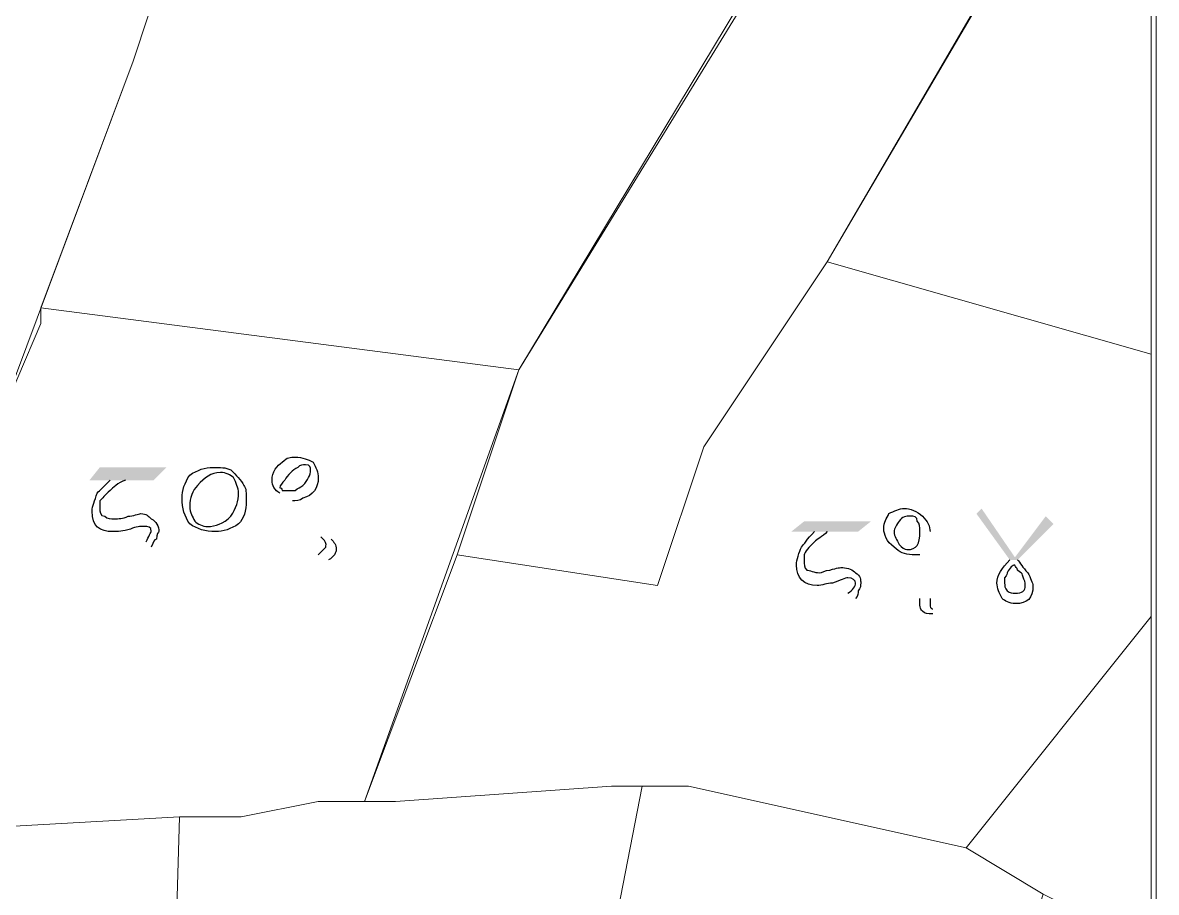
# Model space of a CAD drawing. Header units: metres. Extents: x 345912 to 349030, y 3061206 to 3061792.
# Drawn here: x 346117.22 to 346139.62, y 3061311.77 to 3061328.96 of the extents above; entities that cross this region are included whole.
import ezdxf

# ---------------------------------------------------------------- set-up
doc = ezdxf.new("R2010")
doc.units = ezdxf.units.M
doc.header["$MEASUREMENT"] = 0
doc.layers.add('PDF5_Geometry', color=7, linetype='Continuous')
doc.layers.add('PDF5_Solid Fills', color=7, linetype='Continuous')

msp = doc.modelspace()

# ---------------------------------------------------------------- hatches: boundary and pattern name
at = {"layer": 'PDF5_Solid Fills', "transparency": 33554559}
h = msp.add_hatch(color=256, dxfattribs=at)
h.paths.add_polyline_path([(346118.94613, 3061319.91485), (346118.53973, 3061319.91485), (346118.74293, 3061320.16885), (346120.06373, 3061320.16885), (346119.80973, 3061319.91485), (346119.25093, 3061319.91485)], flags=0)
h.paths.add_polyline_path([(346119.75893, 3061318.59405), (346119.65733, 3061318.69565)], flags=0)
h.paths.add_polyline_path([(346122.55293, 3061319.50845), (346123.31493, 3061318.74645)], flags=0)
h.paths.add_polyline_path([(346123.26413, 3061318.34005), (346123.06093, 3061318.44165)], flags=0)
h.paths.add_polyline_path([(346123.11173, 3061318.79725), (346122.29893, 3061319.66085)], flags=0)
h = msp.add_hatch(color=256, dxfattribs=at)
h.paths.add_polyline_path([(346132.86534, 3061318.89884), (346132.40814, 3061318.89884), (346132.66214, 3061319.10204), (346133.98294, 3061319.10204), (346133.72894, 3061318.89884), (346133.11934, 3061318.89884)], flags=0)
h.paths.add_polyline_path([(346133.67814, 3061317.57804), (346133.52574, 3061317.67964)], flags=0)
h.paths.add_polyline_path([(346135.15134, 3061318.89884), (346135.15134, 3061317.57804)], flags=0)
h.paths.add_polyline_path([(346135.20214, 3061317.37484), (346135.20214, 3061317.27324)], flags=0)
h.paths.add_polyline_path([(346136.72614, 3061318.34004), (346136.06574, 3061319.25444), (346136.16734, 3061319.35604), (346136.82774, 3061318.39084), (346137.43734, 3061319.20364), (346137.58974, 3061319.05124), (346136.87854, 3061318.34004)], flags=0)

# ---------------------------------------------------------------- linework, layer by layer
at = {"layer": 'PDF5_Geometry', "lineweight": 13}
msp.add_lwpolyline([(345911.78374, 3061494.92084), (346139.62175, 3061494.92084), (346139.62175, 3061271.09604), (345911.78374, 3061271.09604)], close=True, dxfattribs=at)
at = {"layer": 'PDF5_Geometry', "lineweight": 9}
for points in [[(346139.52014, 3061335.20564), (346133.11933, 3061324.23284), (346130.68094, 3061320.57523), (346129.76653, 3061317.83205), (346125.80414, 3061318.44164), (346127.02333, 3061322.09925), (346138.60574, 3061341.30164), (346139.52014, 3061341.30164)], [(346139.52014, 3061335.20564), (346133.11933, 3061324.23284), (346130.68094, 3061320.57523), (346129.76653, 3061317.83205), (346125.80414, 3061318.44164), (346127.02333, 3061322.09925), (346138.60574, 3061341.30164), (346139.52014, 3061341.30164)], [(346117.57455, 3061323.31844), (346119.40333, 3061328.19523), (346119.70814, 3061329.10963), (346123.67053, 3061337.64403), (346135.25294, 3061335.81523), (346135.25294, 3061335.51044), (346127.02333, 3061322.09925)], [(346117.57455, 3061323.31844), (346119.40333, 3061328.19523), (346119.70814, 3061329.10963), (346123.67053, 3061337.64403), (346135.25294, 3061335.81523), (346135.25294, 3061335.51044), (346127.02333, 3061322.09925)], [(346139.52014, 3061322.40403), (346133.11933, 3061324.23284), (346138.30094, 3061333.07205), (346139.52014, 3061333.07205)], [(346139.52014, 3061322.40403), (346133.11933, 3061324.23284), (346138.30094, 3061333.07205), (346139.52014, 3061333.07205)], [(346119.70814, 3061329.10963), (346119.40333, 3061328.19523), (346116.66014, 3061320.88004), (346105.38254, 3061321.79444), (346108.43053, 3061329.41444)], [(346119.70814, 3061329.10963), (346119.40333, 3061328.19523), (346116.66014, 3061320.88004), (346105.38254, 3061321.79444), (346108.43053, 3061329.41444)], [(346139.52014, 3061317.22243), (346135.86254, 3061312.65044), (346130.37613, 3061313.86963), (346129.46175, 3061313.86963), (346128.85213, 3061313.86963), (346124.58493, 3061313.56485), (346123.97534, 3061313.56485), (346125.80414, 3061318.44164), (346129.76653, 3061317.83205), (346130.68094, 3061320.57523), (346133.11933, 3061324.23284), (346139.52014, 3061322.40403)], [(346139.52014, 3061317.22243), (346135.86254, 3061312.65044), (346130.37613, 3061313.86963), (346129.46175, 3061313.86963), (346128.85213, 3061313.86963), (346124.58493, 3061313.56485), (346123.97534, 3061313.56485), (346125.80414, 3061318.44164), (346129.76653, 3061317.83205), (346130.68094, 3061320.57523), (346133.11933, 3061324.23284), (346139.52014, 3061322.40403)], [(346123.97534, 3061313.56485), (346123.06094, 3061313.56485), (346121.53694, 3061313.26004), (346121.23213, 3061313.26004), (346120.31773, 3061313.26004), (346114.83134, 3061312.95523), (346115.74574, 3061317.52724), (346116.66014, 3061320.88004), (346117.57455, 3061323.01365), (346117.57455, 3061323.31844), (346127.02333, 3061322.09925)], [(346123.97534, 3061313.56485), (346123.06094, 3061313.56485), (346121.53694, 3061313.26004), (346121.23213, 3061313.26004), (346120.31773, 3061313.26004), (346114.83134, 3061312.95523), (346115.74574, 3061317.52724), (346116.66014, 3061320.88004), (346117.57455, 3061323.01365), (346117.57455, 3061323.31844), (346127.02333, 3061322.09925)], [(346139.52014, 3061310.51683), (346139.21534, 3061310.82164), (346137.99613, 3061311.43123), (346137.38653, 3061311.73604), (346135.86254, 3061312.65044), (346139.52014, 3061317.22243)], [(346139.52014, 3061310.51683), (346139.21534, 3061310.82164), (346137.99613, 3061311.43123), (346137.38653, 3061311.73604), (346135.86254, 3061312.65044), (346139.52014, 3061317.22243)], [(346127.32814, 3061302.89683), (346127.02333, 3061302.89683), (346123.67053, 3061302.28724), (346122.45134, 3061302.59205), (346121.23213, 3061302.59205), (346120.31773, 3061302.89683), (346120.01294, 3061302.89683), (346120.31773, 3061313.26004), (346121.23213, 3061313.26004), (346121.53694, 3061313.26004), (346123.06094, 3061313.56485), (346124.58493, 3061313.56485), (346128.85213, 3061313.86963), (346129.46175, 3061313.86963)], [(346127.32814, 3061302.89683), (346127.02333, 3061302.89683), (346123.67053, 3061302.28724), (346122.45134, 3061302.59205), (346121.23213, 3061302.59205), (346120.31773, 3061302.89683), (346120.01294, 3061302.89683), (346120.31773, 3061313.26004), (346121.23213, 3061313.26004), (346121.53694, 3061313.26004), (346123.06094, 3061313.56485), (346124.58493, 3061313.56485), (346128.85213, 3061313.86963), (346129.46175, 3061313.86963)], [(346135.86254, 3061312.65044), (346137.38653, 3061311.73604), (346134.94814, 3061304.11604), (346127.32814, 3061302.89683), (346129.46175, 3061313.86963), (346130.37613, 3061313.86963)], [(346135.86254, 3061312.65044), (346137.38653, 3061311.73604), (346134.94814, 3061304.11604), (346127.32814, 3061302.89683), (346129.46175, 3061313.86963), (346130.37613, 3061313.86963)], [(346120.01294, 3061302.89683), (346118.79373, 3061303.20164), (346112.69773, 3061304.11604), (346112.39294, 3061304.11604), (346112.69773, 3061312.65044), (346114.83134, 3061312.95523), (346120.31773, 3061313.26004)], [(346120.01294, 3061302.89683), (346118.79373, 3061303.20164), (346112.69773, 3061304.11604), (346112.39294, 3061304.11604), (346112.69773, 3061312.65044), (346114.83134, 3061312.95523), (346120.31773, 3061313.26004)]]:
    msp.add_lwpolyline(points, close=True, dxfattribs=at)
at = {"layer": 'PDF5_Geometry', "lineweight": 25}
for points in [[(346122.34973, 3061320.27045), (346122.45133, 3061320.37205), (346122.50213, 3061320.37205), (346122.60373, 3061320.37205)], [(346122.60373, 3061320.37205), (346122.75613, 3061320.37205), (346122.85773, 3061320.32125), (346122.95933, 3061320.27045)], [(346120.52093, 3061320.01645), (346120.67333, 3061320.11805), (346120.82573, 3061320.16885), (346120.97813, 3061320.16885)], [(346121.13053, 3061320.06725), (346120.92733, 3061320.06725), (346120.82573, 3061319.96565), (346120.67333, 3061319.81325)], [(346120.97813, 3061320.16885), (346121.13053, 3061320.16885), (346121.23213, 3061320.16885), (346121.33373, 3061320.11805)], [(346121.38453, 3061319.96565), (346121.33373, 3061320.01645), (346121.23213, 3061320.06725), (346121.13053, 3061320.06725)], [(346121.33373, 3061320.11805), (346121.43533, 3061320.01645), (346121.53693, 3061319.91485), (346121.58773, 3061319.81325)], [(346122.14653, 3061319.91485), (346122.14653, 3061320.06725), (346122.24813, 3061320.21965), (346122.34973, 3061320.27045)], [(346122.65453, 3061320.16885), (346122.55293, 3061320.11805), (346122.45133, 3061320.01645), (346122.40053, 3061319.91485)], [(346122.80693, 3061320.21965), (346122.75613, 3061320.21965), (346122.70533, 3061320.21965), (346122.65453, 3061320.16885)], [(346122.75613, 3061319.81325), (346122.85773, 3061319.91485), (346122.90853, 3061320.01645), (346122.90853, 3061320.11805)], [(346122.90853, 3061320.11805), (346122.90853, 3061320.16885), (346122.90853, 3061320.21965), (346122.80693, 3061320.21965)], [(346122.95933, 3061320.27045), (346123.01013, 3061320.16885), (346123.06093, 3061320.06725), (346123.06093, 3061319.96565)], [(346118.69213, 3061319.66085), (346118.74293, 3061319.71165), (346118.84453, 3061319.81325), (346118.94613, 3061319.91485)], [(346119.25093, 3061319.91485), (346119.09853, 3061319.86405), (346118.99693, 3061319.76245), (346118.94613, 3061319.71165)], [(346120.36853, 3061319.55925), (346120.36853, 3061319.71165), (346120.41933, 3061319.86405), (346120.52093, 3061320.01645)], [(346121.48613, 3061319.66085), (346121.48613, 3061319.76245), (346121.43533, 3061319.86405), (346121.38453, 3061319.96565)], [(346122.29893, 3061319.66085), (346122.19733, 3061319.71165), (346122.14653, 3061319.81325), (346122.14653, 3061319.91485)], [(346122.40053, 3061319.91485), (346122.34973, 3061319.86405), (346122.29893, 3061319.81325), (346122.29893, 3061319.76245)], [(346123.06093, 3061319.96565), (346123.06093, 3061319.76245), (346122.95933, 3061319.61005), (346122.75613, 3061319.55925)], [(346118.59053, 3061319.30525), (346118.59053, 3061319.40685), (346118.64133, 3061319.50845), (346118.69213, 3061319.66085)], [(346118.94613, 3061319.71165), (346118.84453, 3061319.61005), (346118.79373, 3061319.55925), (346118.74293, 3061319.50845)], [(346120.67333, 3061319.81325), (346120.57173, 3061319.71165), (346120.52093, 3061319.55925), (346120.52093, 3061319.40685)], [(346121.33373, 3061319.20365), (346121.43533, 3061319.35605), (346121.48613, 3061319.50845), (346121.48613, 3061319.66085)], [(346121.58773, 3061319.81325), (346121.63853, 3061319.76245), (346121.63853, 3061319.66085), (346121.63853, 3061319.50845)], [(346122.29893, 3061319.76245), (346122.29893, 3061319.76245), (346122.34973, 3061319.76245), (346122.34973, 3061319.71165)], [(346122.34973, 3061319.71165), (346122.34973, 3061319.71165), (346122.40053, 3061319.71165), (346122.45133, 3061319.71165)], [(346122.45133, 3061319.71165), (346122.50213, 3061319.71165), (346122.55293, 3061319.71165), (346122.60373, 3061319.71165)], [(346122.60373, 3061319.71165), (346122.65453, 3061319.76245), (346122.70533, 3061319.76245), (346122.75613, 3061319.81325)], [(346118.74293, 3061319.50845), (346118.74293, 3061319.45765), (346118.74293, 3061319.40685), (346118.74293, 3061319.35605)], [(346120.52093, 3061319.05125), (346120.41933, 3061319.20365), (346120.36853, 3061319.35605), (346120.36853, 3061319.55925)], [(346120.52093, 3061319.40685), (346120.52093, 3061319.25445), (346120.57173, 3061319.20365), (346120.62253, 3061319.10205)], [(346121.63853, 3061319.50845), (346121.63853, 3061319.30525), (346121.58773, 3061319.15285), (346121.48613, 3061319.05125)], [(346122.75613, 3061319.55925), (346122.70533, 3061319.50845), (346122.60373, 3061319.50845), (346122.55293, 3061319.50845)], [(346118.99693, 3061318.89885), (346118.74293, 3061318.89885), (346118.59053, 3061319.00045), (346118.59053, 3061319.30525)], [(346118.74293, 3061319.35605), (346118.74293, 3061319.30525), (346118.74293, 3061319.20365), (346118.84453, 3061319.20365)], [(346118.84453, 3061319.20365), (346118.89533, 3061319.15285), (346118.94613, 3061319.15285), (346119.04773, 3061319.15285)], [(346119.04773, 3061319.15285), (346119.09853, 3061319.15285), (346119.20013, 3061319.15285), (346119.30173, 3061319.20365)], [(346119.30173, 3061319.20365), (346119.40333, 3061319.20365), (346119.50493, 3061319.25445), (346119.55573, 3061319.25445)], [(346119.55573, 3061319.25445), (346119.65733, 3061319.25445), (346119.70813, 3061319.20365), (346119.75893, 3061319.15285)], [(346120.87653, 3061319.00045), (346121.02893, 3061319.00045), (346121.18133, 3061319.05125), (346121.33373, 3061319.20365)], [(346134.23694, 3061318.94964), (346134.23694, 3061319.10204), (346134.28774, 3061319.15284), (346134.33854, 3061319.25444)], [(346134.33854, 3061319.25444), (346134.44014, 3061319.30524), (346134.54174, 3061319.35604), (346134.64334, 3061319.35604)], [(346134.74494, 3061319.20364), (346134.69414, 3061319.20364), (346134.59254, 3061319.20364), (346134.54174, 3061319.10204)], [(346134.64334, 3061319.35604), (346134.74494, 3061319.35604), (346134.89734, 3061319.30524), (346134.99894, 3061319.20364)], [(346134.89734, 3061319.10204), (346134.89734, 3061319.20364), (346134.84654, 3061319.20364), (346134.74494, 3061319.20364)], [(346134.99894, 3061319.20364), (346135.10054, 3061319.10204), (346135.15134, 3061319.00044), (346135.15134, 3061318.89884)], [(346119.35253, 3061318.94965), (346119.20013, 3061318.89885), (346119.09853, 3061318.89885), (346118.99693, 3061318.89885)], [(346119.60653, 3061319.00045), (346119.55573, 3061319.00045), (346119.45413, 3061319.00045), (346119.35253, 3061318.94965)], [(346119.75893, 3061318.89885), (346119.75893, 3061319.00045), (346119.70813, 3061319.00045), (346119.60653, 3061319.00045)], [(346119.75893, 3061319.15285), (346119.86053, 3061319.10205), (346119.91133, 3061319.00045), (346119.91133, 3061318.89885)], [(346121.02893, 3061318.89885), (346120.82573, 3061318.89885), (346120.67333, 3061318.94965), (346120.52093, 3061319.05125)], [(346120.62253, 3061319.10205), (346120.67333, 3061319.05125), (346120.77493, 3061319.00045), (346120.87653, 3061319.00045)], [(346121.48613, 3061319.05125), (346121.33373, 3061318.94965), (346121.18133, 3061318.89885), (346121.02893, 3061318.89885)], [(346134.44014, 3061318.59404), (346134.28774, 3061318.69564), (346134.23694, 3061318.84804), (346134.23694, 3061318.94964)], [(346134.54174, 3061319.10204), (346134.49094, 3061319.05124), (346134.44014, 3061318.94964), (346134.44014, 3061318.89884)], [(346134.94814, 3061318.89884), (346134.94814, 3061319.00044), (346134.94814, 3061319.05124), (346134.89734, 3061319.10204)], [(346119.65733, 3061318.69565), (346119.70813, 3061318.79725), (346119.75893, 3061318.89885), (346119.75893, 3061318.89885)], [(346119.86053, 3061318.74645), (346119.80973, 3061318.74645), (346119.80973, 3061318.69565), (346119.75893, 3061318.59405)], [(346119.91133, 3061318.89885), (346119.91133, 3061318.89885), (346119.86053, 3061318.84805), (346119.86053, 3061318.74645)], [(346123.21333, 3061318.64485), (346123.21333, 3061318.69565), (346123.16253, 3061318.74645), (346123.11173, 3061318.79725)], [(346123.31493, 3061318.74645), (346123.36573, 3061318.69565), (346123.41653, 3061318.64485), (346123.41653, 3061318.54325)], [(346132.61134, 3061318.59404), (346132.66214, 3061318.64484), (346132.71294, 3061318.74644), (346132.86534, 3061318.89884)], [(346133.11934, 3061318.89884), (346133.01774, 3061318.79724), (346132.91614, 3061318.74644), (346132.86534, 3061318.69564)], [(346134.44014, 3061318.89884), (346134.44014, 3061318.79724), (346134.49094, 3061318.74644), (346134.54174, 3061318.64484)], [(346134.69414, 3061318.54324), (346134.89734, 3061318.54324), (346134.94814, 3061318.64484), (346134.94814, 3061318.89884)], [(346123.06093, 3061318.44165), (346123.06093, 3061318.44165), (346123.11173, 3061318.49245), (346123.16253, 3061318.54325)], [(346123.16253, 3061318.54325), (346123.21333, 3061318.59405), (346123.21333, 3061318.59405), (346123.21333, 3061318.64485)], [(346123.41653, 3061318.54325), (346123.41653, 3061318.49245), (346123.36573, 3061318.39085), (346123.26413, 3061318.34005)], [(346132.50974, 3061318.23844), (346132.50974, 3061318.34004), (346132.56054, 3061318.49244), (346132.61134, 3061318.59404)], [(346132.86534, 3061318.69564), (346132.76374, 3061318.59404), (346132.66214, 3061318.49244), (346132.66214, 3061318.44164)], [(346134.79574, 3061318.44164), (346134.64334, 3061318.44164), (346134.54174, 3061318.49244), (346134.44014, 3061318.59404)], [(346134.54174, 3061318.64484), (346134.59254, 3061318.59404), (346134.64334, 3061318.54324), (346134.69414, 3061318.54324)], [(346132.66214, 3061318.44164), (346132.66214, 3061318.39084), (346132.66214, 3061318.39084), (346132.66214, 3061318.34004)], [(346132.66214, 3061318.34004), (346132.66214, 3061318.23844), (346132.66214, 3061318.18764), (346132.71294, 3061318.13684)], [(346134.94814, 3061318.44164), (346134.89734, 3061318.44164), (346134.84654, 3061318.44164), (346134.79574, 3061318.44164)], [(346136.47214, 3061317.88284), (346136.47214, 3061318.03524), (346136.57374, 3061318.18764), (346136.72614, 3061318.34004)], [(346136.87854, 3061318.34004), (346136.92934, 3061318.28924), (346136.98014, 3061318.18764), (346137.08174, 3061318.08604)], [(346132.91614, 3061317.83204), (346132.66214, 3061317.83204), (346132.50974, 3061317.98444), (346132.50974, 3061318.23844)], [(346132.71294, 3061318.13684), (346132.76374, 3061318.13684), (346132.86534, 3061318.08604), (346132.96694, 3061318.08604)], [(346132.96694, 3061318.08604), (346133.01774, 3061318.08604), (346133.06854, 3061318.13684), (346133.17014, 3061318.13684)], [(346133.17014, 3061318.13684), (346133.32254, 3061318.18764), (346133.37334, 3061318.18764), (346133.42414, 3061318.18764)], [(346133.42414, 3061318.18764), (346133.52574, 3061318.18764), (346133.62734, 3061318.13684), (346133.67814, 3061318.08604)], [(346133.67814, 3061318.08604), (346133.77974, 3061318.03524), (346133.77974, 3061317.93364), (346133.77974, 3061317.88284)], [(346136.67534, 3061318.08604), (346136.67534, 3061318.08604), (346136.67534, 3061318.03524), (346136.62454, 3061317.98444)], [(346136.82774, 3061318.23844), (346136.77694, 3061318.23844), (346136.72614, 3061318.18764), (346136.67534, 3061318.08604)], [(346136.87854, 3061318.13684), (346136.87854, 3061318.18764), (346136.82774, 3061318.18764), (346136.82774, 3061318.23844)], [(346136.98014, 3061318.03524), (346136.98014, 3061318.08604), (346136.92934, 3061318.08604), (346136.87854, 3061318.13684)], [(346137.08174, 3061318.08604), (346137.13254, 3061317.98444), (346137.18334, 3061317.88284), (346137.18334, 3061317.83204)], [(346133.22094, 3061317.88284), (346133.11934, 3061317.88284), (346133.01774, 3061317.83204), (346132.91614, 3061317.83204)], [(346133.52574, 3061317.98444), (346133.47494, 3061317.98444), (346133.37334, 3061317.93364), (346133.22094, 3061317.88284)], [(346133.67814, 3061317.88284), (346133.67814, 3061317.93364), (346133.62734, 3061317.98444), (346133.52574, 3061317.98444)], [(346133.52574, 3061317.67964), (346133.62734, 3061317.73044), (346133.67814, 3061317.83204), (346133.67814, 3061317.88284)], [(346133.77974, 3061317.88284), (346133.77974, 3061317.83204), (346133.77974, 3061317.78124), (346133.72894, 3061317.73044)], [(346136.57374, 3061317.57804), (346136.52294, 3061317.67964), (346136.47214, 3061317.78124), (346136.47214, 3061317.88284)], [(346136.62454, 3061317.98444), (346136.62454, 3061317.93364), (346136.62454, 3061317.93364), (346136.62454, 3061317.88284)], [(346136.62454, 3061317.88284), (346136.62454, 3061317.83204), (346136.62454, 3061317.78124), (346136.67534, 3061317.73044)], [(346136.82774, 3061317.67964), (346136.98014, 3061317.67964), (346137.03094, 3061317.73044), (346137.03094, 3061317.83204)], [(346137.18334, 3061317.83204), (346137.18334, 3061317.57804), (346137.08174, 3061317.47644), (346136.82774, 3061317.47644)], [(346137.03094, 3061317.88284), (346137.03094, 3061317.93364), (346136.98014, 3061317.98444), (346136.98014, 3061318.03524)], [(346137.03094, 3061317.83204), (346137.03094, 3061317.83204), (346137.03094, 3061317.88284), (346137.03094, 3061317.88284)], [(346133.72894, 3061317.73044), (346133.72894, 3061317.67964), (346133.72894, 3061317.62884), (346133.67814, 3061317.57804)], [(346136.67534, 3061317.73044), (346136.72614, 3061317.67964), (346136.77694, 3061317.67964), (346136.82774, 3061317.67964)], [(346134.99894, 3061317.32404), (346134.94814, 3061317.37484), (346134.94814, 3061317.42564), (346134.94814, 3061317.57804)], [(346135.15134, 3061317.57804), (346135.15134, 3061317.47644), (346135.15134, 3061317.47644), (346135.15134, 3061317.42564)], [(346135.15134, 3061317.42564), (346135.15134, 3061317.37484), (346135.20214, 3061317.37484), (346135.20214, 3061317.37484)], [(346136.82774, 3061317.47644), (346136.72614, 3061317.47644), (346136.62454, 3061317.52724), (346136.57374, 3061317.57804)], [(346135.20214, 3061317.27324), (346135.10054, 3061317.27324), (346135.04974, 3061317.27324), (346134.99894, 3061317.32404)]]:
    msp.add_open_spline(points, degree=3, dxfattribs=at)

doc.saveas('drawing.dxf')
